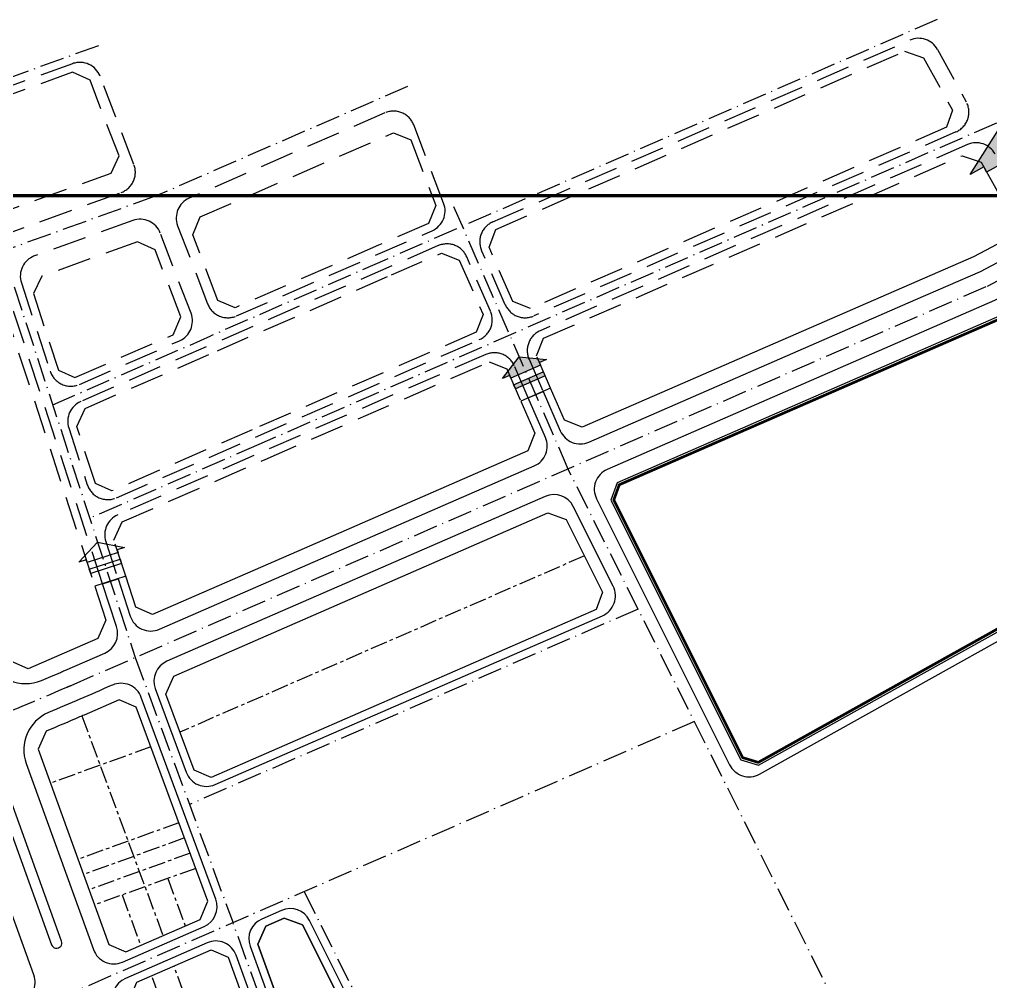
# Model space of a CAD drawing. Header units: metres. Extents: x 567571 to 569693, y 2064864 to 2067384.
# Drawn here: x 568618.4 to 568978.1, y 2066349.9 to 2066706.4 of the extents above; entities that cross this region are included whole.
import ezdxf

# ---------------------------------------------------------------- set-up
doc = ezdxf.new("R2010")
doc.units = ezdxf.units.M
for name, pattern in [('ACAD_ISO10W100', [18.5, 12, -3, 0.5, -3]), ('CENTER', [2, 1.25, -0.25, 0.25, -0.25]), ('HIDDEN', [0.375, 0.25, -0.125])]:
    doc.linetypes.add(name, pattern=pattern)
doc.layers.add('boDnv', color=54, linetype='CONTINUOUS', lineweight=25)
for name, color, linetype in [('BoThamCo', 94, 'CONTINUOUS'), ('ChiaLo', 128, 'CENTER'), ('hatchViaHe+LogDg', 129, 'CONTINUOUS'), ('Khung ban ve', 7, 'CONTINUOUS'), ('LogDg', 7, 'CONTINUOUS'), ('LogDg phu', 7, 'CONTINUOUS'), ('TimDg', 222, 'CONTINUOUS'), ('ViaHeS', 32, 'CONTINUOUS'), ('ViaHeSphu', 32, 'CONTINUOUS')]:
    doc.layers.add(name, color=color, linetype=linetype)
doc.styles.add('rms', font='romans.shx', dxfattribs={"width": 0.7, "bigfont": 'vns.shx'})
doc.linetypes.add('ADL', pattern='A,0.125,-0.15,["++",rms,S=0.5,R=0,X=0,Y=-0.2245],-1.35,1.125', length=2.75)

msp = doc.modelspace()

# ---------------------------------------------------------------- hatches: boundary and pattern name
at = {"layer": 'hatchViaHe+LogDg'}
for points in [[(568975.59, 2066651.71), (568970.57, 2066648.94), (568981.4, 2066666.12), (569001.66, 2066666.09), (568996.65, 2066663.32), (568997.7, 2066661.41), (568976.64, 2066649.8)], [(568799.95, 2066574.45), (568797.33, 2066573.3), (568803.51, 2066581.35), (568813.6, 2066580.4), (568810.97, 2066579.25), (568811.41, 2066578.25), (568800.39, 2066573.45)], [(568813.09, 2066574.35), (568802.09, 2066569.56), (568801.42, 2066571.05), (568812.44, 2066575.85)]]:
    msp.add_hatch(color=158, dxfattribs=at).paths.add_polyline_path(points)

# ---------------------------------------------------------------- linework, layer by layer
at = {"layer": 'boDnv', "color": 10, "linetype": 'ADL', "ltscale": 0.25, "const_width": 1}
msp.add_lwpolyline([(569045.97, 2066522.03), (569003.26, 2066599.5), (568994.47, 2066602.13), (568982.59, 2066595.87), (568840.59, 2066533.98), (568838.54, 2066528.32), (568886.27, 2066432.88), (568892.06, 2066431.1), (569044.24, 2066516.01)], close=True, dxfattribs=at)
at = {"layer": 'BoThamCo'}
for points in [[(569047.04, 2066522.16), (569003.94, 2066600.34), (568994.37, 2066603.2), (568982.15, 2066596.77), (568839.8, 2066534.72), (568837.45, 2066528.25), (568885.57, 2066432.05), (568892.17, 2066430.02), (569045.09, 2066515.34)], [(568723.26, 2066370.94), (568716.44, 2066373.42), (568709.62, 2066370.44), (568706.74, 2066363.74), (568746.38, 2066254.15), (568752.4, 2066251.96), (568771.6, 2066263.14), (568773.69, 2066270.12)]]:
    msp.add_lwpolyline(points, close=True, dxfattribs=at)
at = {"layer": 'ChiaLo', "ltscale": 5}
for points in [[(568827.65, 2066507.61), (568677.84, 2066442.31)], [(568641.53, 2066448.3), (568671.53, 2066366.93)], [(568667.06, 2066436.87), (568629.87, 2066423.42)], [(568677.44, 2066408.72), (568640.05, 2066395.2)], [(568679.51, 2066403.09), (568642.09, 2066389.56)], [(568681.59, 2066397.46), (568644.13, 2066383.92)], [(568683.66, 2066391.84), (568646.17, 2066378.28)], [(568673.32, 2066388.09), (568679.79, 2066370.53)], [(568656.39, 2066381.97), (568663.26, 2066363.33)], [(568719.96, 2066233.09), (568675.64, 2066355.63)], [(568673.17, 2066336.01), (568667.38, 2066352.03)]]:
    msp.add_lwpolyline(points, dxfattribs=at)
at = {"layer": 'Khung ban ve', "const_width": 1.2}
msp.add_lwpolyline([(567973.93, 2066641.11), (569223.93, 2066641.11), (569223.93, 2065831.11), (567973.93, 2065831.11)], close=True, dxfattribs=at)
at = {"layer": 'LogDg', "ltscale": 0.75}
for points in [[(568975.59, 2066651.71), (568970.57, 2066648.94), (568981.4, 2066666.12), (569001.66, 2066666.09), (568996.65, 2066663.32), (568997.7, 2066661.41), (568976.64, 2066649.8)], [(568799.95, 2066574.45), (568797.33, 2066573.3), (568803.51, 2066581.35), (568813.6, 2066580.4), (568810.97, 2066579.25), (568811.41, 2066578.25), (568800.39, 2066573.45)], [(568813.09, 2066574.35), (568802.09, 2066569.56), (568801.42, 2066571.05), (568812.44, 2066575.85)], [(568643.11, 2066506.16), (568640.39, 2066505.27), (568647.31, 2066512.7), (568657.26, 2066510.78), (568654.54, 2066509.89), (568654.88, 2066508.86), (568643.45, 2066505.12)], [(568656.18, 2066504.82), (568644.78, 2066501.09), (568644.24, 2066502.64), (568655.67, 2066506.37)]]:
    msp.add_lwpolyline(points, close=True, dxfattribs=at)
at = {"layer": 'LogDg'}
for points in [[(568606.57, 2066470.16, 0.429754), (568626.52, 2066461.47, 0.001079), (568633.55, 2066464.46, 0.001474), (568635.14, 2066465.15), (568649.95, 2066471.61, 0.386536), (568654.35, 2066481.42), (568649.18, 2066497.27), (568654.88, 2066499.13), (568659.4, 2066485.29, 0.442444), (568670.21, 2066480.44), (568809.1, 2066540.98, 0.414214), (568813.24, 2066551.51), (568806.84, 2066566.18), (568812.34, 2066568.57), (568818.74, 2066553.91, 0.414214), (568829.27, 2066549.77), (568950.45, 2066602.59), (568974.35, 2066613.01), (568989.06, 2066620.75, 0.419837)], [(568629.14, 2066449.55, 0.398827), (568620.87, 2066430.63), (568645.79, 2066361.73, 0.433046), (568656.51, 2066357.12), (568686.76, 2066370.3, 0.39741), (568691.07, 2066380.4), (568663.5, 2066455.19, 0.431261), (568652.8, 2066459.76), (568652.37, 2066459.57, -0.003775), (568629.14, 2066449.55)], [(568609.41, 2066421.16), (568630.24, 2066363.55, 1), (568634, 2066364.91), (568613.17, 2066422.52, 1), (568609.41, 2066421.16)]]:
    msp.add_lwpolyline(points, format="xyb", dxfattribs=at)
for points in [[(569007.23, 2066606.79, 0.408612), (568995.16, 2066610.4), (568979.55, 2066602.19), (568836.13, 2066539.67, 0.429738), (568832.17, 2066528.76), (568881.47, 2066430.18, 0.427514), (568892.52, 2066426.78), (569049.19, 2066514.2, 0.412716), (569052.3, 2066525.04)], [(568690.83, 2066422.88), (568834.35, 2066485.44, 0.429738), (568838.31, 2066496.36), (568823.53, 2066525.91, 0.398858), (568813.18, 2066529.67), (568673, 2066468.56, 0.397369), (568668.69, 2066458.46), (568680.12, 2066427.45, 0.431261)], [(568623.67, 2066352.33), (568598.02, 2066423.24, 0.391769), (568579.92, 2066432.6), (568554.26, 2066425.5, 0.43702), (568548.87, 2066415.07), (568577.59, 2066335.67, 0.414214), (568587.83, 2066330.87), (568618.86, 2066342.09, 0.414214)], [(568754.76, 2066249.87), (568773.37, 2066260.7, 0.395833), (568776.51, 2066271.19), (568725.83, 2066372.51, 0.398858), (568715.48, 2066376.27), (568708.14, 2066373.07, 0.395588), (568703.81, 2066363.02), (568743.22, 2066254.06, 0.467936)], [(568687.93, 2066364.26), (568657.61, 2066351.05, 0.395629), (568653.29, 2066341), (568694.9, 2066225.95, 0.467936), (568706.44, 2066221.76), (568735.44, 2066238.62, 0.362457), (568738.94, 2066248.26), (568698.65, 2066359.65, 0.433046)]]:
    msp.add_lwpolyline(points, format="xyb", close=True, dxfattribs=at)
at = {"layer": 'LogDg phu', "linetype": 'HIDDEN', "ltscale": 50}
for points in [[(568958.46, 2066695.25), (568969.13, 2066675.9, -0.44166), (568965.32, 2066664.71), (568808.89, 2066596.52, -0.414214), (568798.36, 2066600.66), (568789.57, 2066620.82, -0.414214), (568793.7, 2066631.35), (568948.26, 2066698.72, -0.387289)], [(568638.06, 2066689.99), (568552.88, 2066659.31, 0.405422), (568547.99, 2066649.3), (568557.58, 2066619.93, 0.423061), (568573.05, 2066612.37), (568656.02, 2066642.25, 0.420244), (568660.78, 2066652.65), (568648.24, 2066685.33, 0.408209)], [(568764.41, 2066667.28, 0.427385), (568753.74, 2066671.75), (568681.25, 2066640.16, 0.401166), (568676.98, 2066629.96), (568688.09, 2066600.98, 0.427385), (568698.76, 2066596.52), (568771.25, 2066628.11, 0.401164), (568775.52, 2066638.31)], [(568660.36, 2066631.86), (568623.98, 2066618.76, 0.405422), (568619.09, 2066608.75), (568629.78, 2066576.01, 0.442444), (568640.58, 2066571.16), (568677.65, 2066587.32, 0.401164), (568681.93, 2066597.51), (568670.54, 2066627.2, 0.408209)], [(568792.86, 2066598.26), (568784.07, 2066618.43, 0.414214), (568773.54, 2066622.56), (568641.05, 2066564.81, 0.386536), (568636.64, 2066555), (568643.5, 2066533.99, 0.442444), (568654.3, 2066529.14), (568788.72, 2066587.73, 0.414214)]]:
    msp.add_lwpolyline(points, format="xyb", close=True, dxfattribs=at)
for points in [[(568988.43, 2066640.89), (568979.8, 2066656.55, 0.387289), (568969.59, 2066660.02), (568811.28, 2066591.02, 0.414214), (568807.15, 2066580.49), (568812.34, 2066568.57)], [(568649.18, 2066497.27), (568613.59, 2066606.25, 0.423061), (568603.27, 2066611.3), (568575.86, 2066601.42, 0.405422), (568568.52, 2066586.41), (568591.74, 2066515.3)], [(568806.84, 2066566.18), (568801.65, 2066578.09, 0.414214), (568791.12, 2066582.23), (568654.77, 2066522.8, 0.386536), (568650.36, 2066512.98), (568654.88, 2066499.13)]]:
    msp.add_lwpolyline(points, format="xyb", dxfattribs=at)
at = {"layer": 'TimDg', "linetype": 'ACAD_ISO10W100', "ltscale": 0.75}
for p, q in [((568958.33, 2066706.39), (568753.76, 2066617.22)), ((568762.15, 2066681.55), (568669.01, 2066640.96)), ((568753.76, 2066617.22), (568689.28, 2066589.11))]:
    msp.add_line(p, q, dxfattribs=at)
for points in [[(568647.65, 2066696.64), (568533.35, 2066655.46)], [(568980.35, 2066667.98), (568707.03, 2066548.85), (568644.41, 2066521.55)], [(568669.01, 2066640.96), (568551.87, 2066598.76)], [(568779.22, 2066637.04), (568821.58, 2066539.87)], [(568612.11, 2066620.46), (568661.25, 2066469.99), (568697.48, 2066371.7)], [(568630.68, 2066563.57), (568689.28, 2066589.11)], [(569046.18, 2066090.8), (568821.58, 2066539.87)], [(568847.56, 2066487.93), (568681.34, 2066415.47)], [(568868.42, 2066446.21), (568638.69, 2066346.07)], [(568723.84, 2066383.19), (568807.11, 2066216.7)], [(568744.88, 2066240.65), (568697.48, 2066371.7)]]:
    msp.add_lwpolyline(points, dxfattribs=at)
msp.add_lwpolyline([(568079.02, 2066330.67), (568189.83, 2066342.09, 0.021218), (568231.8, 2066348.23), (568277.02, 2066356.81, 0.020567), (568317.07, 2066366.13), (568602.87, 2066445.17, 0.005041), (568635.91, 2066458.95, 0.001474), (568637.54, 2066459.65), (568976.95, 2066607.6), (569005.38, 2066622.57)], format="xyb", dxfattribs=at)
at = {"layer": 'ViaHeS', "elevation": 0}
msp.add_lwpolyline([(568982.78, 2066624.23), (568971.75, 2066618.42), (568826.87, 2066555.27), (568820.29, 2066557.85), (568815.09, 2066569.77), (568804.09, 2066564.98), (568809.29, 2066553.06), (568806.7, 2066546.48), (568723.81, 2066510.35), (568667.61, 2066485.85), (568661.48, 2066488.61), (568657.73, 2066500.06), (568646.33, 2066496.34), (568650.43, 2066483.79), (568647.39, 2066477.04), (568621.56, 2066465.78), (568612.97, 2066469.63)], dxfattribs=at)
at = {"layer": 'ViaHeS'}
for points in [[(568982.15, 2066596.77), (568839.8, 2066534.72), (568837.45, 2066528.25), (568885.57, 2066432.05), (568892.17, 2066430.02), (569045.09, 2066515.34), (569047.04, 2066522.16), (569003.94, 2066600.34), (568994.37, 2066603.2)], [(568814.11, 2066523.53), (568820.93, 2066521.05), (568834.37, 2066494.17), (568832.03, 2066487.7), (568689.36, 2066425.51), (568683.04, 2066428.21), (568672.64, 2066456.42), (568675.5, 2066463.11)], [(568746.38, 2066254.15), (568706.74, 2066363.74), (568709.62, 2066370.44), (568716.44, 2066373.42), (568723.26, 2066370.94), (568773.69, 2066270.12), (568771.6, 2066263.14), (568752.4, 2066251.96)], [(568706.71, 2066225.39), (568700.69, 2066227.57), (568658.97, 2066342.92), (568661.85, 2066349.62), (568689.43, 2066361.64), (568695.71, 2066358.94), (568735.83, 2066248.02), (568733.21, 2066240.8)]]:
    msp.add_lwpolyline(points, close=True, dxfattribs=at)
msp.add_lwpolyline([(568640.64, 2066447.92, -0.001888), (568628.21, 2066442.65), (568625.3, 2066436.01), (568651.48, 2066363.64), (568657.76, 2066360.94), (568685.31, 2066372.94), (568688.16, 2066379.63), (568661.62, 2066451.61), (568655.31, 2066454.31), (568642.33, 2066448.65, -0.001474)], format="xyb", close=True, dxfattribs=at)
at = {"layer": 'ViaHeSphu', "linetype": 'HIDDEN', "ltscale": 50}
for points in [[(568953.29, 2066692.21), (568963.98, 2066672.82), (568961.81, 2066666.45), (568807.69, 2066599.27), (568801.11, 2066601.86), (568792.32, 2066622.02), (568794.9, 2066628.6), (568946.29, 2066694.59)], [(568638.04, 2066686.8), (568556.86, 2066657.55), (568553.71, 2066651.11), (568562.41, 2066624.47), (568571.16, 2066620.19), (568652.37, 2066649.44), (568655.28, 2066655.81), (568644.53, 2066683.82)], [(568756.95, 2066664.42), (568763.32, 2066661.75), (568772.64, 2066637.44), (568769.85, 2066630.78), (568751.36, 2066622.72), (568698.27, 2066599.57), (568691.89, 2066602.24), (568682.57, 2066626.55), (568685.36, 2066633.22)], [(568662.13, 2066623.99), (568626.69, 2066611.23), (568623.54, 2066604.78), (568632.79, 2066576.46), (568638.92, 2066573.71), (568675.34, 2066589.58), (568678.13, 2066596.24), (568668.63, 2066621.02)], [(568787.52, 2066590.48), (568704.63, 2066554.35), (568652.64, 2066531.69), (568646.51, 2066534.44), (568639.63, 2066555.5), (568642.66, 2066562.25), (568691.68, 2066583.61), (568756.16, 2066611.72), (568774.73, 2066619.81), (568781.32, 2066617.23), (568790.11, 2066597.06)]]:
    msp.add_lwpolyline(points, close=True, dxfattribs=at)
for points in [[(568815.09, 2066569.77), (568809.9, 2066581.69), (568812.48, 2066588.27), (568967.62, 2066655.89), (568974.62, 2066653.51), (568983.18, 2066638)], [(568597.45, 2066517.16), (568575.21, 2066585.25), (568579.63, 2066594.28), (568605.99, 2066603.77), (568612.24, 2066600.71), (568646.33, 2066496.34)], [(568657.73, 2066500.06), (568653.35, 2066513.48), (568656.39, 2066520.23), (568709.43, 2066543.35), (568792.32, 2066579.48), (568798.9, 2066576.89), (568804.09, 2066564.98)]]:
    msp.add_lwpolyline(points, dxfattribs=at)

doc.saveas('drawing.dxf')
